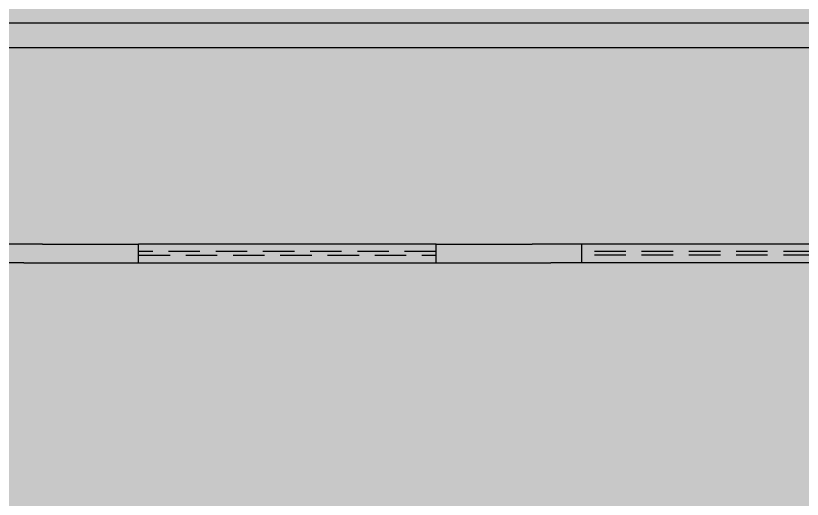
# Model space of a CAD drawing. Header units: centimetres. Extents: x 0 to 1084401, y -139216 to 99734.
# Drawn here: x 854722 to 855357, y 12307 to 12697 of the extents above; entities that cross this region are included whole.
import ezdxf

# ---------------------------------------------------------------- set-up
doc = ezdxf.new("R2010")
doc.units = ezdxf.units.CM
doc.header["$LTSCALE"] = 4
doc.linetypes.add('DASHED2', pattern=[9.525, 6.35, -3.175])
for name, color, linetype in [('0.1', 1, 'Continuous'), ('0.2', 2, 'Continuous'), ('0.4', 4, 'Continuous'), ('0.6', 6, 'Continuous')]:
    doc.layers.add(name, color=color, linetype=linetype)

msp = doc.modelspace()

# ---------------------------------------------------------------- hatches: boundary and pattern name
at = {"layer": '0.2', "true_color": 0x000000}
h = msp.add_hatch(color=18, dxfattribs=at)
h.dxf.hatch_style = 1
h.paths.add_polyline_path([(857795.036, 12691.477), (852929.471, 12691.477), (852929.471, 12671.477), (857766.932, 12671.477), (856942.874, 10295.21), (856144.471, 10295.21), (856144.471, 10275.21), (856957.106, 10275.21)])
h = msp.add_hatch(color=18, dxfattribs=at)
h.dxf.hatch_style = 1
h.paths.add_polyline_path([(853733.768, 12513.013), (853693.768, 12513.013), (853693.768, 12488.013), (853708.768, 12488.013), (853708.768, 12498.013), (853733.768, 12498.013)])
h.paths.add_polyline_path([(854753.768, 11998.013), (854743.768, 11998.013), (854743.768, 12213.013), (854933.768, 12213.013), (854933.768, 11998.013), (854923.768, 11998.013), (854923.768, 11983.013), (854948.768, 11983.013), (854958.768, 11983.013), (854958.768, 11998.013), (854948.768, 11998.013), (854948.768, 12213.013), (855138.768, 12213.013), (855138.768, 11998.013), (855128.768, 11998.013), (855128.768, 11983.013), (855153.768, 11983.013), (856023.768, 11983.013), (856023.768, 11998.013), (855153.768, 11998.013), (855153.768, 12298.013), (855138.768, 12298.013), (855138.768, 12228.013), (854933.768, 12228.013), (854743.768, 12228.013), (854743.768, 12298.013), (854728.768, 12298.013), (854728.768, 11998.013), (853708.768, 11998.013), (853708.768, 12328.013), (853701.268, 12328.013), (853693.768, 12328.013), (853693.768, 11983.013), (854743.768, 11983.013), (854753.768, 11983.013)])
h.paths.add_polyline_path([(854821.268, 12513.013), (854743.768, 12513.013), (854703.768, 12513.013), (854703.768, 12498.013), (854728.768, 12498.013), (854821.268, 12498.013)])
h.paths.add_polyline_path([(855178.768, 12513.013), (855138.768, 12513.013), (855061.268, 12513.013), (855061.268, 12498.013), (855153.768, 12498.013), (855178.768, 12498.013)])
h.paths.add_polyline_path([(856683.768, 11998.013), (856683.768, 12048.013), (856668.768, 12048.013), (856668.768, 11998.013), (856298.768, 11998.013), (856298.768, 11983.013), (856353.768, 11983.013), (856353.768, 11791.695), (856368.768, 11791.695), (856368.768, 11983.013), (856668.768, 11983.013), (856668.768, 11885.513), (856683.768, 11885.513)])
h.paths.add_polyline_path([(856683.768, 11685.513), (856668.768, 11685.513), (856668.768, 11588.013), (856368.768, 11588.013), (856368.768, 11598.013), (856353.768, 11598.013), (856353.768, 11573.013), (856683.768, 11573.013)])
h.paths.add_polyline_path([(856368.768, 11791.695), (856353.768, 11791.695), (856353.768, 11718.013), (856368.768, 11718.013)])
h.paths.add_polyline_path([(856088.768, 11724.879), (856063.768, 11724.879), (856063.768, 11709.879), (856073.768, 11709.879), (856073.768, 11179.879), (856023.768, 11179.879), (856023.768, 11164.879), (856088.768, 11164.879)])
h.paths.add_polyline_path([(855843.768, 11179.879), (855793.768, 11179.879), (855793.768, 11709.879), (855963.768, 11709.879), (855963.768, 11724.879), (855778.768, 11724.879), (855768.768, 11724.879), (855768.768, 11709.879), (855778.768, 11709.879), (855778.768, 11179.879), (855703.768, 11179.879), (855703.768, 11164.879), (855793.768, 11164.879), (855843.768, 11164.879)])
h.paths.add_polyline_path([(855303.768, 11179.879), (855228.768, 11179.879), (855228.768, 11709.879), (855608.768, 11709.879), (855608.768, 11717.379), (855608.768, 11724.879), (855213.768, 11724.879), (855203.768, 11724.879), (855203.768, 11709.879), (855213.768, 11709.879), (855213.768, 11179.879), (855178.768, 11179.879), (855178.768, 11164.879), (855228.768, 11164.879), (855303.768, 11164.879)])
h.paths.add_polyline_path([(854998.768, 11179.879), (854963.768, 11179.879), (854963.768, 11709.879), (855103.768, 11709.879), (855103.768, 11724.879), (854948.768, 11724.879), (854938.768, 11724.879), (854938.768, 11709.879), (854948.768, 11709.879), (854948.768, 11179.879), (854898.768, 11179.879), (854898.768, 11164.879), (854963.768, 11164.879), (854998.768, 11164.879)])
h.paths.add_polyline_path([(854718.768, 11179.879), (854668.768, 11179.879), (854668.768, 11709.879), (854838.768, 11709.879), (854838.768, 11724.879), (854653.768, 11724.879), (854643.768, 11724.879), (854643.768, 11709.879), (854653.768, 11709.879), (854653.768, 11179.879), (854563.768, 11179.879), (854563.768, 11164.879), (854668.768, 11164.879), (854718.768, 11164.879)])
h.paths.add_polyline_path([(854363.768, 11179.879), (854273.768, 11179.879), (854273.768, 11709.879), (854543.768, 11709.879), (854543.768, 11724.879), (854258.768, 11724.879), (854248.768, 11724.879), (854248.768, 11709.879), (854258.768, 11709.879), (854258.768, 11179.879), (854133.768, 11179.879), (854133.768, 11164.879), (854273.768, 11164.879), (854363.768, 11164.879)])
h.paths.add_polyline_path([(853833.768, 11179.879), (853708.768, 11179.879), (853708.768, 11709.879), (854088.768, 11709.879), (854088.768, 11717.379), (854088.768, 11724.879), (853693.768, 11724.879), (853693.768, 11164.879), (853833.768, 11164.879)])
h.paths.add_polyline_path([(853751.971, 10290.21), (853659.471, 10290.21), (853659.471, 10870.21), (853669.471, 10870.21), (853669.471, 10885.21), (853644.471, 10885.21), (853644.471, 10605.21), (853634.471, 10605.21), (853634.471, 10590.21), (853644.471, 10590.21), (853644.471, 10290.21), (853444.471, 10290.21), (853444.471, 10590.21), (853544.471, 10590.21), (853544.471, 10605.21), (853429.471, 10605.21), (853429.471, 10275.21), (853659.471, 10275.21), (853751.971, 10275.21)])
h.paths.add_polyline_path([(854259.471, 10870.21), (854269.471, 10870.21), (854269.471, 10885.21), (854244.471, 10885.21), (854114.471, 10885.21), (854114.471, 10870.21), (854244.471, 10870.21), (854244.471, 10290.21), (854151.971, 10290.21), (854151.971, 10275.21), (854259.471, 10275.21), (854329.471, 10275.21), (854329.471, 10290.21), (854259.471, 10290.21)])
h.paths.add_polyline_path([(853914.471, 10885.21), (853769.471, 10885.21), (853769.471, 10870.21), (853914.471, 10870.21)])
h.paths.add_polyline_path([(854564.471, 10885.21), (854369.471, 10885.21), (854369.471, 10870.21), (854564.471, 10870.21)])
h.paths.add_polyline_path([(854609.471, 10290.21), (854529.471, 10290.21), (854529.471, 10275.21), (854609.471, 10275.21)])
h.paths.add_polyline_path([(855414.471, 10290.21), (855274.471, 10290.21), (855274.471, 10870.21), (855284.471, 10870.21), (855284.471, 10885.21), (855259.471, 10885.21), (855064.471, 10885.21), (855064.471, 10870.21), (855259.471, 10870.21), (855259.471, 10290.21), (854909.471, 10290.21), (854909.471, 10275.21), (855274.471, 10275.21), (855414.471, 10275.21)])
h.paths.add_polyline_path([(855809.471, 10870.21), (855819.471, 10870.21), (855819.471, 10885.21), (855794.471, 10885.21), (855384.471, 10885.21), (855384.471, 10870.21), (855794.471, 10870.21), (855794.471, 10290.21), (855654.471, 10290.21), (855654.471, 10275.21), (855809.471, 10275.21), (855919.471, 10275.21), (855919.471, 10290.21), (855809.471, 10290.21)])
h.paths.add_polyline_path([(856144.471, 10885.21), (855919.471, 10885.21), (855919.471, 10870.21), (856129.471, 10870.21), (856129.471, 10290.21), (856019.471, 10290.21), (856019.471, 10275.21), (856144.471, 10275.21)])
h.paths.add_polyline_path([(853126.768, 12268.013), (853126.768, 12498.013), (853316.768, 12498.013), (853316.768, 12268.013)], flags=16)
h.paths.add_polyline_path([(853261.268, 12259.513), (853261.268, 12263.513), (853259.768, 12263.513), (853259.768, 12263.313), (853261.068, 12263.313), (853261.068, 12259.713), (853214.468, 12259.713), (853214.468, 12263.313), (853215.768, 12263.313), (853215.768, 12263.513), (853214.268, 12263.513), (853214.268, 12259.513)])
h.paths.add_polyline_path([(853309.268, 12266.513), (853309.268, 12268.013), (853216.268, 12268.013), (853216.268, 12266.513)], flags=0)
h.paths.add_polyline_path([(853157.268, 12268.013), (853309.268, 12268.013), (853309.268, 12259.013), (853307.768, 12259.013), (853307.768, 12258.813), (853309.068, 12258.813), (853309.068, 12253.213), (853259.468, 12253.213), (853259.468, 12258.813), (853260.768, 12258.813), (853260.768, 12259.013), (853259.268, 12259.013), (853259.268, 12253.013), (853331.768, 12253.013), (853331.768, 12513.013), (853111.768, 12513.013), (853111.768, 12253.013), (853157.268, 12253.013), (853157.268, 12259.013)])
h.paths.add_polyline_path([(856153.768, 12488.013), (856168.768, 12488.013), (856168.768, 12498.013), (856668.768, 12498.013), (856668.768, 12448.013), (856683.768, 12448.013), (856683.768, 12513.013), (856153.768, 12513.013), (856128.768, 12513.013), (856128.768, 12498.013), (856153.768, 12498.013)])
at = {"layer": '0.4', "true_color": 0xf8f3ec}
h = msp.add_hatch(color=7, dxfattribs=at)
h.dxf.hatch_style = 1
h.paths.add_polyline_path([(865654.487, 6328.003), (865654.487, 15549.552), (844265.68, 15549.552), (844265.68, 6328.003)])

# ---------------------------------------------------------------- linework, layer by layer
at = {"layer": '0.1', "linetype": 'DASHED2'}
for p, q in [((855061.268, 12507.013), (854821.268, 12507.013)), ((854821.268, 12504.013), (855061.268, 12504.013))]:
    msp.add_line(p, q, dxfattribs=at)
for points in [[(856128.768, 12507.013), (855178.768, 12507.013)], [(856128.768, 12504.013), (855178.768, 12504.013)]]:
    msp.add_lwpolyline(points, dxfattribs=at)
at = {"layer": '0.6'}
for p, q in [((854821.268, 12498.013), (854821.268, 12513.013)), ((855061.268, 12513.013), (854821.268, 12513.013)), ((855061.268, 12498.013), (855061.268, 12513.013)), ((855178.768, 12498.013), (855178.768, 12513.013)), ((854821.268, 12498.013), (855061.268, 12498.013))]:
    msp.add_line(p, q, dxfattribs=at)
for points in [[(852904.471, 12691.477), (857795.036, 12691.477), (856957.106, 10275.21)], [(852929.471, 12671.477), (857766.932, 12671.477), (856942.874, 10295.21)], [(854743.768, 12513.013), (854703.768, 12513.013)], [(854743.768, 12513.013), (854821.268, 12513.013)], [(855061.268, 12513.013), (855138.768, 12513.013)], [(855178.768, 12513.013), (855138.768, 12513.013)], [(856128.768, 12513.013), (855178.768, 12513.013)], [(854728.768, 12498.013), (854703.768, 12498.013)], [(854728.768, 12498.013), (854821.268, 12498.013)], [(855061.268, 12498.013), (855153.768, 12498.013)], [(855178.768, 12498.013), (855153.768, 12498.013)], [(856128.768, 12498.013), (855178.768, 12498.013)]]:
    msp.add_lwpolyline(points, dxfattribs=at)

doc.saveas('drawing.dxf')
